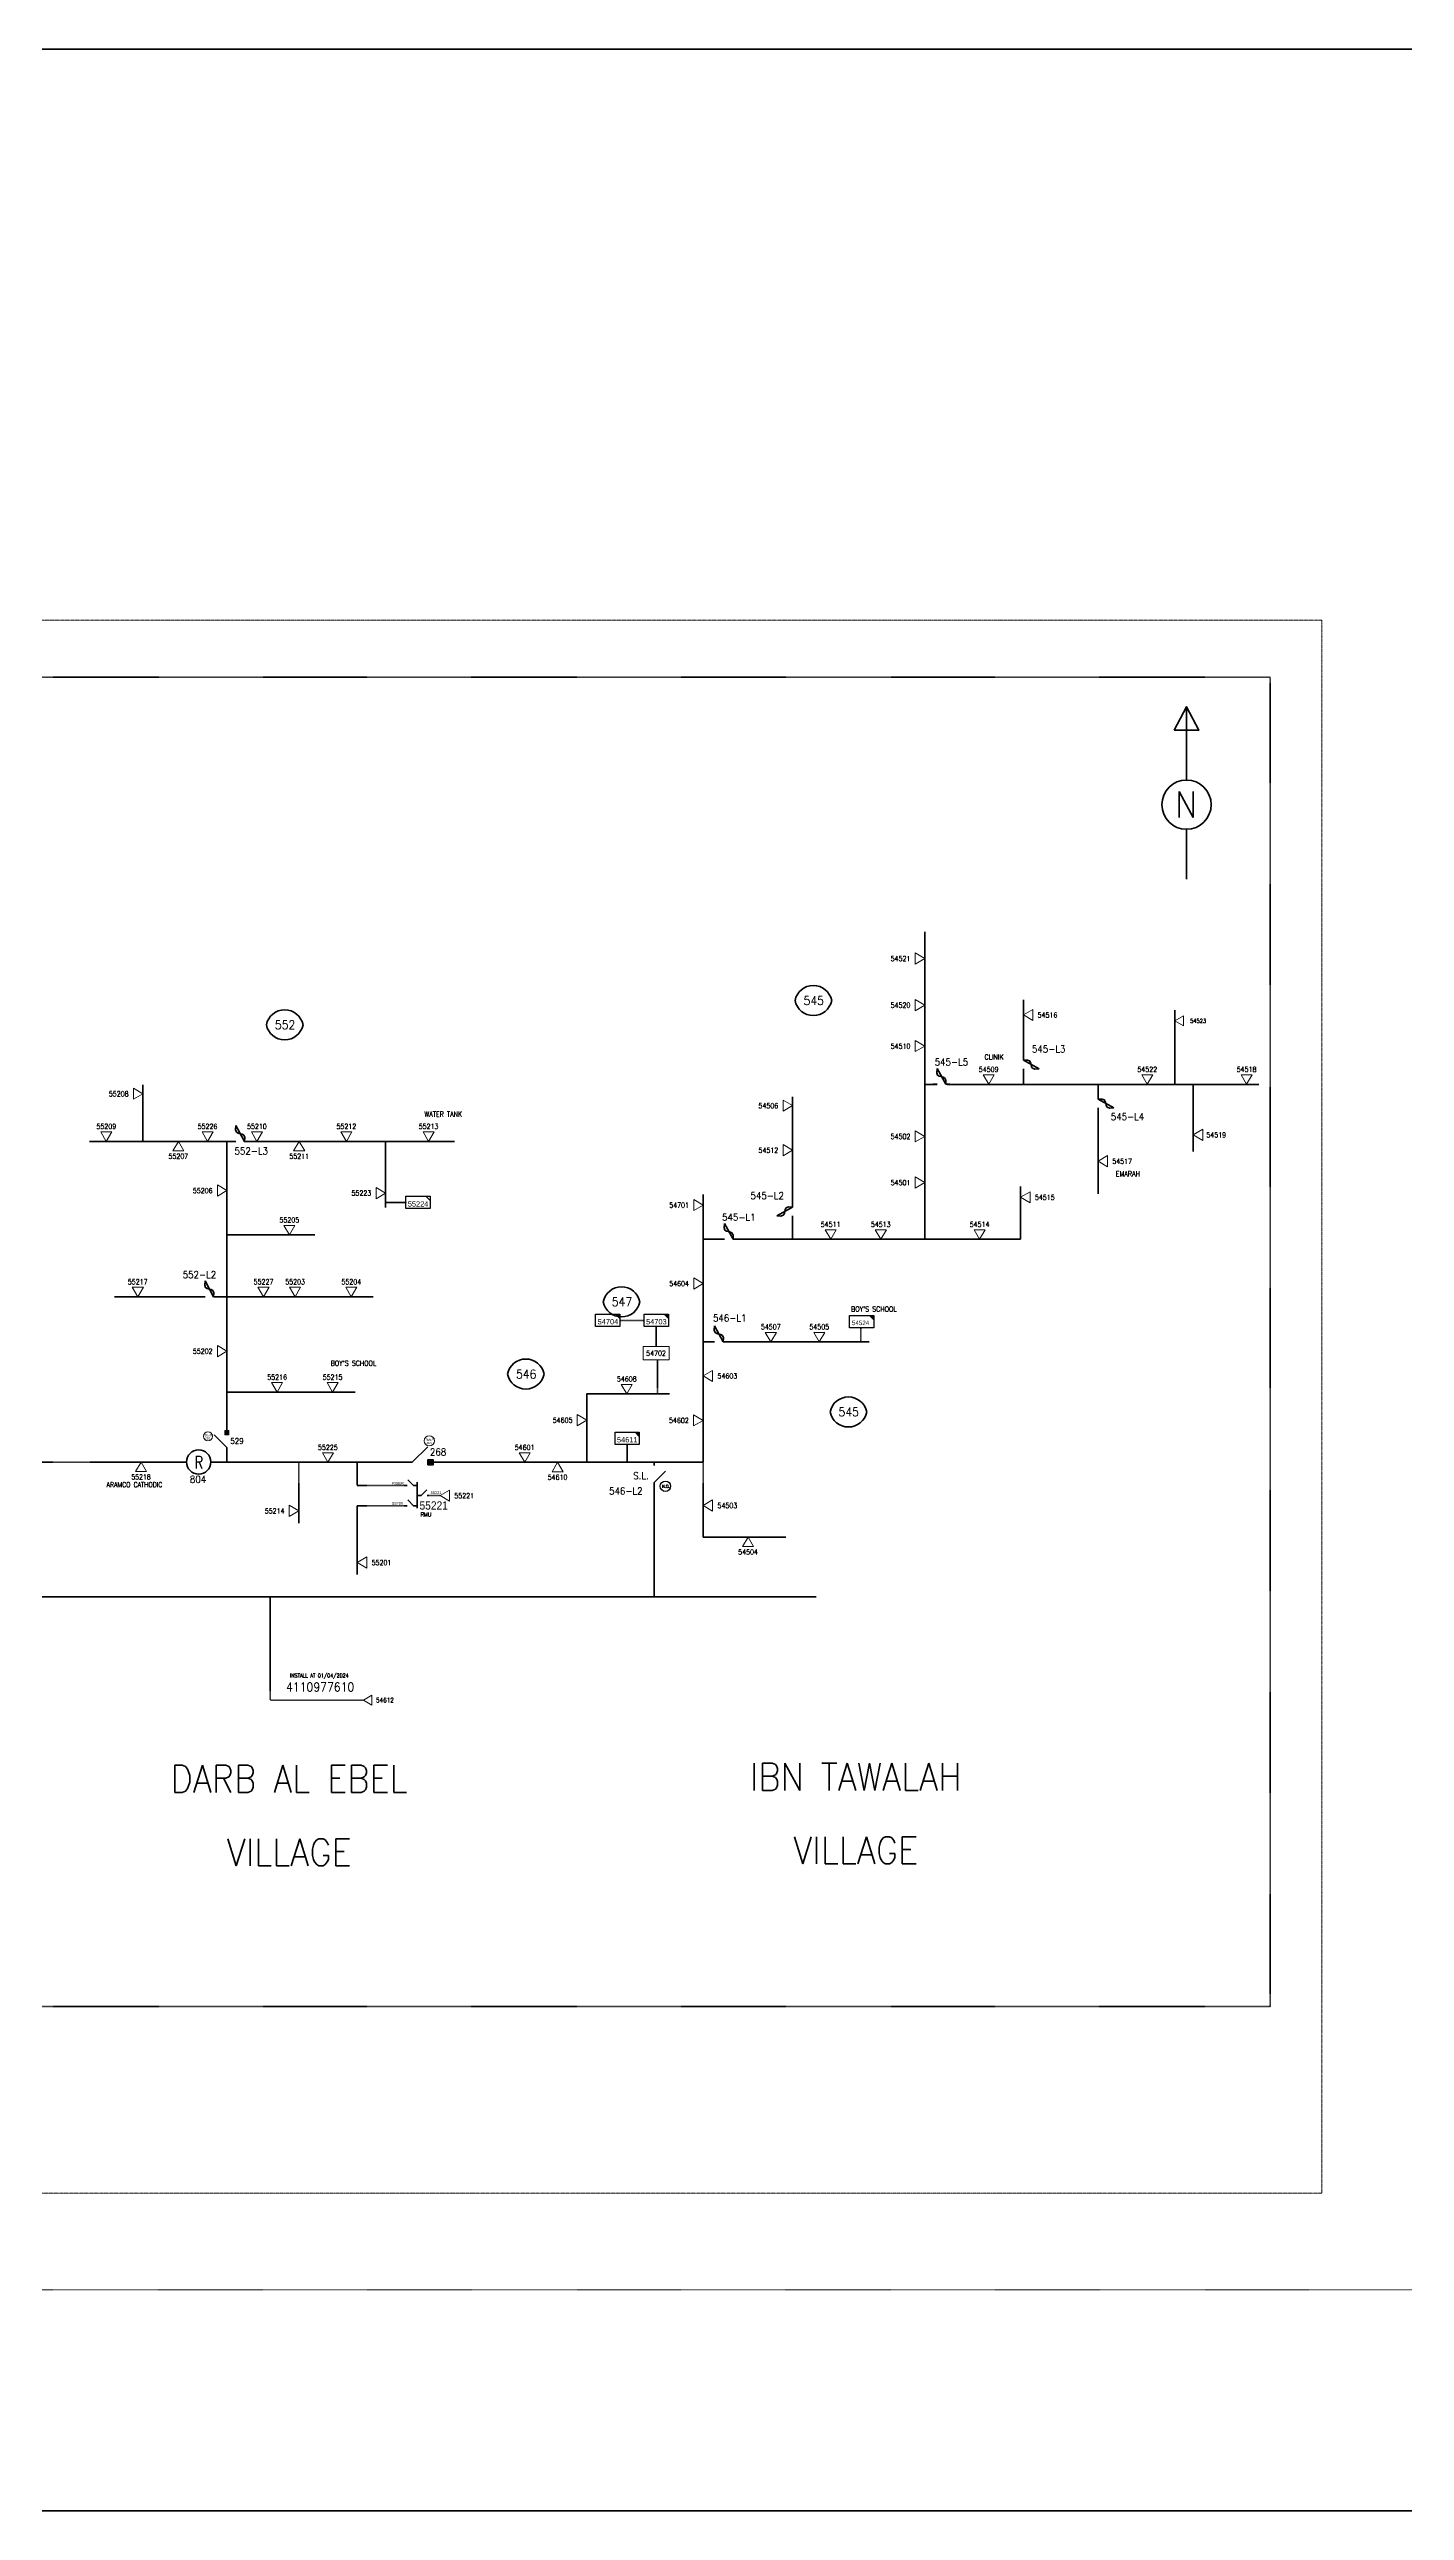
# Model space of a CAD drawing. Header units: metres. Extents: x 65984 to 144644, y -19036 to 23726.
# Drawn here: x 135682 to 137580, y 19389 to 22835 of the extents above; entities that cross this region are included whole.
import ezdxf
from ezdxf.enums import TextEntityAlignment as Align

# ---------------------------------------------------------------- set-up
doc = ezdxf.new("R2010")
doc.units = ezdxf.units.M
doc.header["$MEASUREMENT"] = 0
doc.linetypes.add('DGN Style 3', pattern=[0.013877, 0, -0.013877])
doc.linetypes.add('DGN Style 7', pattern=[2, 0.9, -0.4, 0.3, -0.4])
doc.layers.get('0').update_dxf_attribs({"color": 95, "lineweight": 40})
for name, color, linetype, lineweight in [('ABS', 7, 'Continuous', 40), ('d_eos', 111, 'Continuous', 40), ('d_eos no', 121, 'Continuous', 40), ('d_fco text', 95, 'Continuous', 40), ('d_switch', 95, 'Continuous', 40), ('d_tf no', 6, 'Continuous', 40), ('d_ug cable', 95, 'Continuous', 40), ('d_village name', 7, 'Continuous', 40), ('EXI TRANS 3PH', 7, 'Continuous', 0), ('FDR  2  05', 154, 'Continuous', 40), ('FDR  2  17', 98, 'Continuous', 40), ('FDR  2  19', 172, 'Continuous', 40), ('FDR  3  01', 30, 'Continuous', 40), ('FDR  3  06', 59, 'Continuous', 40), ('FUSE CUT OUT', 2, 'Continuous', 40), ('Level 37', 7, 'Continuous', 0), ('O H MAIN FEEDER', 4, 'Continuous', 100), ('RMU', 30, 'Continuous', 120), ('SW N O', 114, 'Continuous', 30)]:
    doc.layers.add(name, color=color, linetype=linetype, lineweight=lineweight)
doc.styles.add('NASKHF', font='naskhf.shx', dxfattribs={"height": 8})
doc.styles.add('Style-Arial', font='arial.ttf')
doc.styles.add('Style-ENGINEERING', font='ENGINEERING.shx')
doc.styles.add('Style-msdefault', font='msdefault.shx')
doc.styles.add('Style-STANDARD', font='STANDARD.shx')

# ---------------------------------------------------------------- blocks, each defined once
blk = doc.blocks.new('*U650')
at = {"layer": 'RMU', "color": 6, "linetype": 'Continuous', "lineweight": 40, "extrusion": (0, 0, -1)}
blk.add_circle((0, 0.6), 28.4, dxfattribs=at)
at = {"layer": 'RMU', "color": 6, "linetype": 'Continuous', "lineweight": 40, "extrusion": (0, 0, -1), "insert": (-0.4, -0.3), "char_height": 28.75, "attachment_point": 5, "text_direction": (-1, 0, 0), "style": 'Style-STANDARD'}
blk.add_mtext('\\H1x;\\W0.870978;R', dxfattribs=at)
blk = doc.blocks.new('FCO')
at = {"color": 0, "linetype": 'ByBlock', "lineweight": -2}
for p, q in [((-5, 0), (-3.75, 0)), ((-1.25, 0), (-3.75, 2.5)), ((-1.25, 0), (0, 0))]:
    blk.add_line(p, q, dxfattribs=at)
blk = doc.blocks.new('FUSE_1')
at = {"layer": 'FUSE CUT OUT', "color": 2, "linetype": 'Continuous'}
blk.add_open_spline([(-3.75, 2.5), (-4.55, 0.25), (-0.55, 2.15), (-1.25, 0)], degree=3, dxfattribs=at)
at = {"layer": 'FUSE CUT OUT', "color": 2, "linetype": 'Continuous', "zscale": 1.895266257040903}
blk.add_blockref('FCO', (0, 0), dxfattribs=at)
blk = doc.blocks.new('FUSE_2')
at = {"layer": 'FUSE CUT OUT', "color": 2, "linetype": 'Continuous'}
blk.add_open_spline([(-3.75, 2.5), (-4.55, 0.25), (-0.55, 2.15), (-1.25, 0)], degree=3, dxfattribs=at)
at = {"layer": 'FUSE CUT OUT', "color": 2, "linetype": 'Continuous', "extrusion": (0, 0, -1), "yscale": -1, "zscale": 1.895266257040903, "rotation": 180}
blk.add_blockref('FCO', (0, 0), dxfattribs=at)
blk = doc.blocks.new('*U652')
at = {"layer": 'FDR  2  05', "color": 94, "linetype": 'Continuous', "lineweight": 53}
for centre, start, end in [((0, -21), 11.6916, 168.3084), ((0, 21), 191.6916, 348.3084)]:
    blk.add_arc(centre, 106, start, end, dxfattribs=at)
blk = doc.blocks.new('SS_1_1')
at = {"layer": 'd_village name', "color": 0, "linetype": 'ByBlock', "lineweight": -2, "ltscale": 500, "flags": 128}
blk.add_lwpolyline([(3475, 2125), (5225, 2125), (5225, 375)], close=True, dxfattribs=at)
at = {"layer": 'd_village name', "color": 0, "linetype": 'ByBlock', "lineweight": -2, "ltscale": 500, "extrusion": (0, 0, -1)}
blk.add_solid([(-3475, 2125), (-5225, 2125), (-5225, 375)], dxfattribs=at)
at = {"layer": 'd_village name', "color": 0, "linetype": 'ByBlock', "lineweight": -2, "ltscale": 500}
blk.add_3dface([(-4775, 2125), (5225, 2125), (5225, -2875), (-4775, -2875)], dxfattribs=at)
blk = doc.blocks.new('TF_8')
at = {"color": 0, "linetype": 'ByBlock', "lineweight": -2}
blk.add_line((6.3, 4.95), (9.9, 1.35), dxfattribs=at)
blk.add_3dface([(-10.1, 4.95), (9.9, 4.95), (9.9, -5.05), (-10.1, -5.05)], dxfattribs=at)
blk = doc.blocks.new('*U645')
at = {"layer": 'ABS', "color": 7, "linetype": 'Continuous'}
for q in [(-18.2, 26.5), (18.2, -26.5)]:
    blk.add_line((18.2, -9.9), q, dxfattribs=at)
blk = doc.blocks.new('ABS2')
at = {"color": 0, "linetype": 'ByBlock', "lineweight": -2}
for q in [(-59.8, 87), (0, 0)]:
    blk.add_line((0, 27.2), q, dxfattribs=at)
at = {"color": 0, "linetype": 'ByBlock', "lineweight": -2, "flags": 128}
for points in [[(10, 87.2), (-10, 87.2), (-10, 107.2), (10, 107.2)], [(7.6, 99.3), (7.6, 99.3), (7.6, 99.3), (7.6, 99.3)]]:
    blk.add_lwpolyline(points, close=True, dxfattribs=at)
at = {"color": 0, "linetype": 'ByBlock', "lineweight": -2}
for points in [[(10, 87.2), (-10, 87.2), (10, 107.2), (-10, 107.2)], [(7.6, 99.3), (7.6, 99.3), (7.6, 99.3)]]:
    blk.add_solid(points, dxfattribs=at)
blk = doc.blocks.new('TRA1_3')
at = {"layer": 'EXI TRANS 3PH', "color": 1, "linetype": 'Continuous', "lineweight": 0, "extrusion": (0, 0, -1), "flags": 128}
blk.add_lwpolyline([(-10, -17), (0, 0), (10, -17)], close=True, dxfattribs=at)
blk = doc.blocks.new('TRA1_2')
at = {"layer": 'EXI TRANS 3PH', "color": 1, "linetype": 'Continuous', "lineweight": 0, "xscale": 1.000046566207833, "yscale": 1.000046566207833, "zscale": 1.000046566207833, "rotation": 180}
blk.add_blockref('TRA1_3', (0, 0), dxfattribs=at)
blk = doc.blocks.new('*U1472')
at = {"layer": 'FDR  2  05', "color": 94, "linetype": 'Continuous', "lineweight": 53}
for p, q in [((0, 58), (0, 385)), ((0, -163), (0, -385))]:
    blk.add_line(p, q, dxfattribs=at)
at = {"layer": 'FDR  2  05', "color": 94, "linetype": 'Continuous', "lineweight": 53, "flags": 128}
blk.add_lwpolyline([(-55, 281), (0, 385), (55, 281)], close=True, dxfattribs=at)
at = {"layer": 'FDR  2  05', "color": 94, "linetype": 'Continuous', "lineweight": 53}
blk.add_circle((0, -52), 110, dxfattribs=at)
at = {"layer": 'FDR  3  01', "color": 121, "linetype": 'Continuous', "lineweight": 40, "style": 'Style-STANDARD'}
blk.add_text('N', height=116, dxfattribs=at).set_placement((-2, -52), align=Align.MIDDLE_CENTER)
blk = doc.blocks.new('*U3976')
at = {"layer": 'SW N O', "color": 3, "ltscale": 0.426762}
blk.add_circle((0, 0), 16.8, dxfattribs=at)
at = {"layer": 'SW N O', "color": 3, "style": 'Style-STANDARD'}
blk.add_text('N.O.', height=9.6, dxfattribs=at).set_placement((1.7, -0.2), align=Align.MIDDLE_CENTER)

msp = doc.modelspace()

# ---------------------------------------------------------------- linework, layer by layer
at = {"layer": 'd_eos', "color": 7, "linetype": 'Continuous', "lineweight": 211, "ltscale": 0.758015}
for p, q in [((136182.9, 20824.5), (136179.6, 20824.5)), ((136191.6, 20824.5), (136183.7, 20832.6)), ((136197, 20824.5), (136191.6, 20824.5)), ((136197, 20792.7), (136197, 20829)), ((136197, 20810.4), (136202.4, 20810.4)), ((136202.4, 20810.4), (136210.3, 20818.5)), ((136211, 20810.4), (136214.3, 20810.4)), ((136182.9, 20796.2), (136179.6, 20796.2)), ((136191.6, 20796.2), (136183.7, 20804.4)), ((136197, 20796.2), (136191.6, 20796.2))]:
    msp.add_line(p, q, dxfattribs=at)
at = {"layer": 'd_ug cable', "color": 194, "linetype": 'DGN Style 3', "lineweight": 100}
msp.add_line((136491, 20857), (136491, 20882), dxfattribs=at)
at = {"layer": 'd_ug cable', "color": 1, "linetype": 'DGN Style 3', "lineweight": 0}
msp.add_line((107924.2, 19698.6), (144357.5, 19698.7), dxfattribs=at)
at = {"layer": 'd_ug cable', "color": 1, "linetype": 'DGN Style 3', "lineweight": 100, "flags": 128}
msp.add_lwpolyline([(135332.9, 20095.2), (137391.2, 20095.2), (137391.2, 21955.9), (135332.9, 21955.9)], close=True, dxfattribs=at)
msp.add_lwpolyline([(136818.4, 21045.5), (136818.4, 21025.7)], dxfattribs=at)
at = {"layer": 'd_ug cable', "color": 2, "linetype": 'Continuous', "lineweight": 13}
for centre, radius in [((135904, 20893.4), 6.43), ((136213.9, 20887), 7.15)]:
    msp.add_circle(centre, radius, dxfattribs=at)
at = {"layer": 'FDR  2  05', "color": 94, "linetype": 'Continuous', "lineweight": 53}
for p, q in [((136907.6, 21168.8), (136907.6, 21599.3)), ((137045.8, 21424), (137045.8, 21504.1)), ((137257.9, 21489.7), (137257.9, 21386.3)), ((137045.8, 21386), (137045.8, 21401.9)), ((135812.8, 21306.2), (135812.8, 21385.4)), ((136722.5, 21219.2), (136722.5, 21368.7)), ((136907.6, 21386), (136925.2, 21386)), ((136939.3, 21386), (137375.5, 21386)), ((137150.3, 21386), (137150.3, 21369.8)), ((137283.7, 21386), (137283.7, 21291.8)), ((137150.3, 21347.6), (137150.3, 21232.7)), ((136152.6, 21306.2), (136152.6, 21213.5)), ((136722.5, 21169.1), (136722.5, 21197.3)), ((135930.1, 21175.4), (136053.4, 21175.4)), ((135894.9, 21088.7), (135773.1, 21088.7)), ((136135.3, 21088.7), (135916.7, 21088.7)), ((136597.5, 21025.7), (136608.8, 21025.7)), ((136630.7, 21025.7), (136829.9, 21025.7)), ((135930.1, 20955.4), (136109.9, 20955.4)), ((136528.9, 20857), (136528.9, 20852.3)), ((136031, 20826.7), (136031, 20771.7)), ((136528.9, 20824.1), (136528.9, 20668.9)), ((136113.1, 20796.2), (136113.1, 20700.1))]:
    msp.add_line(p, q, dxfattribs=at)
at = {"layer": 'FDR  2  05', "color": 94, "linetype": 'Continuous', "lineweight": 53, "flags": 128}
msp.add_lwpolyline([(136434.4, 20857), (136434.4, 20952.8), (136550.2, 20952.8)], dxfattribs=at)
at = {"layer": 'FDR  2  17', "color": 7, "linetype": 'Continuous', "lineweight": 0, "flags": 128}
msp.add_lwpolyline([(136550, 21019.3), (136513.6, 21019.3), (136513.6, 21000.4), (136550, 21000.4)], close=True, dxfattribs=at)
at = {"layer": 'FDR  2  19', "color": 1, "linetype": 'DGN Style 3', "lineweight": 120}
for p, q in [((136180.9, 21220.8), (136152.6, 21220.8)), ((136480.9, 21055.7), (136514.7, 21055.7)), ((136531.8, 21019.3), (136531.8, 21047.2)), ((136533.6, 20952.3), (136533.6, 21000.4)), ((135579.2, 20857), (135740, 20857)), ((136031, 20857), (136031, 20826.7)), ((136597.5, 20857), (136597.5, 20826.7)), ((135991.3, 20524), (135991.3, 20668.7)), ((136121.7, 20523.9), (135991.4, 20523.9))]:
    msp.add_line(p, q, dxfattribs=at)
at = {"layer": 'FDR  2  19', "color": 1, "linetype": 'DGN Style 3', "lineweight": 53}
for p, q in [((136214.3, 20810.4), (136229, 20810.4)), ((136179.6, 20796.2), (136113.1, 20796.2))]:
    msp.add_line(p, q, dxfattribs=at)
at = {"layer": 'FDR  2  19', "color": 1, "linetype": 'DGN Style 3', "lineweight": 53, "flags": 128}
msp.add_lwpolyline([(136179.6, 20824.5), (136113.1, 20824.5), (136113.1, 20857)], dxfattribs=at)
at = {"layer": 'FDR  2  19', "color": 1, "linetype": 'DGN Style 3', "lineweight": 120}
msp.add_point((136180.9, 21220.8), dxfattribs=at)
at = {"layer": 'FDR  3  06', "color": 131, "linetype": 'DGN Style 7', "lineweight": 0, "flags": 128}
msp.add_lwpolyline([(133802.1, 22035.7), (137463.9, 22035.7), (137463.9, 19833.8), (133802.1, 19833.8)], close=True, dxfattribs=at)
at = {"layer": 'O H MAIN FEEDER', "lineweight": 200, "ltscale": 0.426762}
for p, q in [((135941.1, 21306.2), (135738, 21306.2)), ((135930.4, 20899.1), (135930.4, 21306.2)), ((136249, 21306.2), (135954.5, 21306.2)), ((136597.5, 21231.8), (136597.5, 20857)), ((137042, 21169.1), (137042, 21243)), ((136597.5, 21169.1), (136622.8, 21169.1)), ((136644.5, 21169.1), (137042, 21169.1)), ((135740, 20857), (135874, 20857)), ((135907.9, 20857), (136182.7, 20857)), ((135930.4, 20857), (135930.4, 20877.7)), ((136218, 20857), (136597.5, 20857)), ((136597.5, 20826.7), (136597.5, 20752.3)), ((136597.5, 20752.3), (136713.3, 20752.3)), ((135643.2, 20668.9), (136755.6, 20668.9))]:
    msp.add_line(p, q, dxfattribs=at)
at = {"layer": 'O H MAIN FEEDER', "color": 140, "lineweight": 211, "ltscale": 0.498271, "flags": 128}
msp.add_lwpolyline([(106943.9, 22834.8), (144644.1, 22834.8), (144644.1, 19389.5), (106943.9, 19389.5)], close=True, dxfattribs=at)

# ---------------------------------------------------------------- block references
at = {"color": 7, "linetype": 'Continuous', "lineweight": 30, "ltscale": 0.779687, "xscale": 1.707655016316121, "yscale": 1.707655016316121, "zscale": 0.4066434595240023, "rotation": 359.9999999999999}
msp.add_blockref('TF_8', (136198.1, 21220.9), dxfattribs=at)
at = {"color": 1, "linetype": 'Continuous', "lineweight": 30, "ltscale": 0.779687, "xscale": 0.00340367320772239, "yscale": 0.00340367320772239, "zscale": 0.002441080165275587}
for p in [(136463.1, 21057), (136531, 21057), (136818.4, 21055.2), (136490.2, 20891.8)]:
    msp.add_blockref('SS_1_1', p, dxfattribs=at)
at = {"layer": 'ABS', "color": 2, "linetype": 'Continuous', "lineweight": 13, "xscale": 0.2950149509728608, "yscale": 0.2950149509728608, "zscale": 0.1475074754864304, "rotation": 359.9999999999999}
msp.add_blockref('ABS2', (135930.4, 20869.7), dxfattribs=at)
at = {"layer": 'ABS', "color": 2, "linetype": 'Continuous', "xscale": 0.3642159888553838, "yscale": 0.3642159888553838, "zscale": 0.1821079944276919, "rotation": 270}
msp.add_blockref('ABS2', (136180.1, 20857), dxfattribs=at)
at = {"layer": 'ABS', "color": 7, "linetype": 'Continuous', "extrusion": (0, 0, -1), "xscale": 0.4267622666565712, "yscale": 0.4267622666565712, "zscale": 0.4267622666565712}
msp.add_blockref('*U645', (-136536.7, 20833.1), dxfattribs=at)
at = {"layer": 'EXI TRANS 3PH', "color": 1, "linetype": 'Continuous', "lineweight": 0, "extrusion": (0, 0, -1)}
for p, xscale, yscale, zscale, rotation in [((-136907.6, 21562.1), 0.7767073253149598, 0.7767073253149598, 0.7767073253149598, 270.0000000000001), ((-136907.6, 21496.9), 0.7767073253149598, 0.7767073253149598, 0.7767073253149598, 270.0000000000001), ((-136907.6, 21439.6), 0.7767073253149598, 0.7767073253149598, 0.7767073253149598, 270.0000000000001), ((-135812.8, 21372.9), 0.7767073253149598, 0.7767073253149598, 0.7767073253149598, 270.0000000000001), ((-136722.5, 21356.3), 0.7767073253149598, 0.7767073253149598, 0.7767073253149598, 270.0000000000001), ((-135862.5, 21306.2), 0.7767073253149598, 0.7767073253149598, 0.7767073253149598, 180.0000000000001), ((-136031.7, 21306.2), 0.7767073253149598, 0.7767073253149598, 0.7767073253149598, 180.0000000000001), ((-136722.5, 21293.9), 0.7767073253149598, 0.7767073253149598, 0.7767073253149598, 270.0000000000001), ((-136907.6, 21313.1), 0.7767073253149598, 0.7767073253149598, 0.7767073253149598, 270.0000000000001), ((-135930.4, 21237.4), 0.7767073253149598, 0.7767073253149598, 0.7767073253149598, 270.0000000000001), ((-136597.5, 21217.1), 0.7767073253149598, 0.7767073253149598, 0.7767073253149598, 270.0000000000001), ((-136907.6, 21248.6), 0.7767073253149598, 0.7767073253149598, 0.7767073253149598, 270.0000000000001), ((-136597.5, 21107.3), 0.7767073253149598, 0.7767073253149598, 0.7767073253149598, 270.0000000000001), ((-135930.4, 21012.6), 0.7767073253149598, 0.7767073253149598, 0.7767073253149598, 270.0000000000001), ((-136434.4, 20916), 0.7767073253149598, 0.7767073253149598, 0.7767073253149598, 270.0000000000001), ((-136597.2, 20915.7), 0.7767073253149598, 0.7767073253149598, 0.7767073253149598, 270.0000000000001), ((-135810.2, 20857), 0.7611731788086602, 0.7611731788086602, 0.7611731788086602, 180.0000000000001), ((-136393.5, 20857), 0.7767073253149598, 0.7767073253149598, 0.7767073253149598, 180.0000000000002), ((-136031, 20789.1), 0.7767073253149598, 0.7767073253149598, 0.7767073253149598, 270.0000000000001), ((-136660.3, 20752.3), 0.7767073253149598, 0.7767073253149598, 0.7767073253149598, 180.0000000000001), ((-136121.6, 20523.9), 0.6990365927834639, 0.6990365927834639, 0.6990365927834639, 90.00000000000007)]:
    msp.add_blockref('TRA1_2', p, dxfattribs=dict(at, xscale=xscale, yscale=yscale, zscale=zscale, rotation=rotation))
at = {"layer": 'EXI TRANS 3PH', "color": 1, "linetype": 'Continuous', "lineweight": 0}
for p, xscale, yscale, zscale, rotation in [((137045.8, 21483.2), 0.7767073253149598, 0.7767073253149598, 0.7767073253149598, 270.0000000000001), ((137258, 21474.8), 0.6990365927834639, 0.6990365927834639, 0.6990365927834639, 270.0000000000001), ((137283.7, 21315.4), 0.7767073253149598, 0.7767073253149598, 0.7767073253149598, 270.0000000000001), ((137150.3, 21278.5), 0.7767073253149598, 0.7767073253149598, 0.7767073253149598, 270.0000000000001), ((136152.6, 21233.7), 0.7767073253149598, 0.7767073253149598, 0.7767073253149598, 90.00000000000006), ((137042, 21227.9), 0.7767073253149598, 0.7767073253149598, 0.7767073253149598, 270.0000000000001), ((136597.5, 20977.9), 0.7767073253149598, 0.7767073253149598, 0.7767073253149598, 270.0000000000001), ((136229, 20810.4), 0.7767073253149598, 0.7767073253149598, 0.7767073253149598, 270.0000000000001), ((136597.5, 20796.6), 0.7767073253149598, 0.7767073253149598, 0.7767073253149598, 270.0000000000001), ((136113.1, 20716.7), 0.7767073253149598, 0.7767073253149598, 0.7767073253149598, 270.0000000000001)]:
    msp.add_blockref('TRA1_2', p, dxfattribs=dict(at, xscale=xscale, yscale=yscale, zscale=zscale, rotation=rotation))
at = {"layer": 'EXI TRANS 3PH', "color": 1, "linetype": 'Continuous', "lineweight": 0, "xscale": 0.7767073253149598, "yscale": 0.7767073253149598, "zscale": 0.7767073253149598}
for p in [(136997.2, 21386.1), (137219.3, 21386.1), (137358.4, 21386.1), (135761.6, 21306.2), (135903.4, 21306.2), (135972.5, 21306.2), (136097.8, 21306.2), (136213, 21306.2), (136018, 21175.4), (136776, 21169.1), (136846.2, 21169.1), (136984.5, 21169.1), (135805.7, 21088.7), (135981.7, 21088.7), (136026, 21088.7), (136104.7, 21088.7), (136692.2, 21025.7), (136760, 21025.7), (136000.8, 20955.4), (136078.5, 20955.4), (136490.4, 20952.8), (136071.9, 20857), (136347.5, 20857)]:
    msp.add_blockref('TRA1_2', p, dxfattribs=at)
at = {"layer": 'FDR  2  05', "color": 94, "linetype": 'Continuous', "lineweight": 53}
for name, p, xscale, yscale, zscale in [('*U1472', (137274.3, 21793.8), 0.313709481443989, 0.313709481443989, 0.313709481443989), ('*U652', (136751.7, 21503.3), 0.2473375512809987, 0.2473375512809987, 0.2473375512809987), ('*U652', (136011.4, 21469.3), 0.2473375512809987, 0.2473375512809987, 0.2473375512809987), ('*U652', (136483.1, 21081.5), 0.2473375512809987, 0.2473375512809987, 0.2473375512809987), ('*U652', (136349, 20980.5), 0.2473375512809987, 0.2473375512809987, 0.2473375512809987), ('*U652', (136800.8, 20927.5), 0.2473375512809987, 0.2473375512809987, 0.2473375512809987)]:
    msp.add_blockref(name, p, dxfattribs=dict(at, xscale=xscale, yscale=yscale, zscale=zscale))
at = {"layer": 'FUSE CUT OUT', "color": 2, "linetype": 'Continuous', "xscale": 4.791271511060261, "yscale": 8.863361694720206, "zscale": 4.791271511060261}
for p, rotation in [((136943, 21386.1), 359.9999999999999), ((135961.1, 21306.2), 359.9999999999999), ((136645.2, 21169.1), 359.9999999999999), ((136722.5, 21220.1), 89.99999999999999), ((135917.9, 21088.7), 359.9999999999999), ((136631.4, 21025.7), 359.9999999999999)]:
    msp.add_blockref('FUSE_1', p, dxfattribs=dict(at, rotation=rotation))
at = {"layer": 'FUSE CUT OUT', "color": 2, "linetype": 'Continuous', "extrusion": (0, 0, -1), "xscale": 4.791271511060261, "yscale": 8.863361694720206, "zscale": 4.791271511060261, "rotation": 89.99999999999999}
for p in [(-137045.8, 21425.7), (-137150.3, 21371.2)]:
    msp.add_blockref('FUSE_2', p, dxfattribs=at)
at = {"layer": 'RMU', "color": 6, "linetype": 'Continuous', "lineweight": 40, "extrusion": (0, 0, -1), "xscale": 0.5974671733191989, "yscale": 0.5974671733191989, "zscale": 0.5974671733191989}
msp.add_blockref('*U650', (-135890.9, 20857.1), dxfattribs=at)
at = {"layer": 'SW N O', "color": 3, "xscale": 0.4361807094930465, "yscale": 0.4361807094930465, "zscale": 0.4361807094930465, "rotation": 359.9999999999999}
msp.add_blockref('*U3976', (136544.5, 20823.5), dxfattribs=at)

# ---------------------------------------------------------------- texts
at = {"layer": 'd_eos no', "color": 7, "linetype": 'Continuous', "lineweight": 140, "style": 'Style-Arial', "width": 0.88}
msp.add_text('55221', height=11.63, dxfattribs=at).set_placement((136200.2, 20802.4), align=Align.TOP_LEFT)
at = {"layer": 'd_fco text', "color": 1, "linetype": 'Continuous', "lineweight": 13, "ltscale": 0.944393, "insert": (135899.2, 20889.2), "char_height": 2.543, "attachment_point": 7, "rotation": 359.9662, "style": 'NASKHF'}
msp.add_mtext('\\Fmsdefault;\\H1x;\\W0.82;SMART\\P ABS', dxfattribs=at)
at = {"layer": 'd_fco text', "color": 1, "linetype": 'Continuous', "lineweight": 13, "ltscale": 1.049326, "insert": (136208.8, 20882.4), "char_height": 2.826, "attachment_point": 7, "rotation": 359.9662, "style": 'NASKHF'}
msp.add_mtext('\\Fmsdefault;\\H1x;\\W0.82;SMART\\P ABS', dxfattribs=at)
at = {"layer": 'd_switch', "color": 7, "linetype": 'Continuous', "lineweight": 30, "style": 'Style-ENGINEERING', "width": 0.857143}
msp.add_text('RISER', height=3.99, rotation=0.0075, dxfattribs=at).set_placement((136161.6, 20829.6), align=Align.TOP_LEFT)
msp.add_text('55221', height=3.99, rotation=0.0075, dxfattribs=at).set_placement((136231, 20816.5), align=Align.TOP_RIGHT)
msp.add_text('55201', height=3.99, dxfattribs=at).set_placement((136161.9, 20797.5))
at = {"layer": 'd_tf no', "color": 1, "linetype": 'Continuous', "lineweight": 40, "style": 'Style-msdefault', "width": 0.909091}
for s, p in [('55224', (136198.2, 21218.6)), ('54704', (136464.1, 21053.8)), ('54703', (136531.9, 21053.8)), ('54611', (136491.1, 20888.6))]:
    msp.add_text(s, height=7.46, dxfattribs=at).set_placement(p, align=Align.MIDDLE_CENTER)
at = {"layer": 'd_tf no', "color": 6, "linetype": 'Continuous', "lineweight": 40, "style": 'Style-msdefault', "width": 0.945946}
msp.add_text('54524', height=6.31, dxfattribs=at).set_placement((136805.8, 21055.3), align=Align.TOP_LEFT)
at = {"layer": 'FDR  3  01', "color": 121, "linetype": 'Continuous', "lineweight": 40, "style": 'Style-STANDARD'}
for s, p in [('545-L3', (137081.2, 21435.7)), ('545-L5', (136945, 21417.1)), ('545-L4', (137191.6, 21340.9)), ('552-L3', (135964.6, 21292.7)), ('545-L2', (136687.1, 21230)), ('545-L1', (136647.3, 21200.1)), ('552-L2', (135892, 21119.8)), ('546-L1', (136634.6, 21059)), ('804', (135890.1, 20833.1)), ('546-L2', (136489.1, 20816.7)), ('S.L.', (136510.3, 20838.3))]:
    msp.add_text(s, height=9.76, dxfattribs=at).set_placement(p, align=Align.MIDDLE_CENTER)
at = {"layer": 'FDR  3  01', "color": 2, "linetype": 'Continuous', "lineweight": 13, "style": 'Style-STANDARD'}
msp.add_text('529', height=7.91, dxfattribs=at).set_placement((135944.6, 20886.8), align=Align.MIDDLE_CENTER)
at = {"layer": 'FDR  3  01', "color": 2, "linetype": 'Continuous', "lineweight": 40, "style": 'Style-STANDARD'}
msp.add_text('268', height=9.76, dxfattribs=at).set_placement((136226.2, 20871.3), align=Align.MIDDLE_CENTER)
at = {"layer": 'FDR  3  01', "color": 121, "linetype": 'Continuous', "lineweight": 40, "char_height": 37.95, "attachment_point": 5, "line_spacing_factor": 0.812622, "style": 'Style-STANDARD'}
for s, insert in [('DARB AL EBEL \\P\\PVILLAGE', (136017.7, 20362.6)), ('IBN TAWALAH \\P\\PVILLAGE', (136811.1, 20365.4))]:
    msp.add_mtext(s, dxfattribs=dict(at, insert=insert))
at = {"layer": 'Level 37', "color": 7, "linetype": 'Continuous', "lineweight": 53, "style": 'Style-STANDARD', "width": 0.854701}
msp.add_text('RMU', height=5.81, dxfattribs=at).set_placement((136209.3, 20784), align=Align.MIDDLE_CENTER)
at = {"layer": 'RMU', "color": 6, "linetype": 'Continuous', "lineweight": 40, "style": 'Style-STANDARD'}
msp.add_text('54702', height=7.08, rotation=359.9996, dxfattribs=at).set_placement((136531.4, 21009.6), align=Align.MIDDLE_CENTER)
at = {"layer": 'RMU', "color": 6, "linetype": 'Continuous', "lineweight": 40, "attachment_point": 5, "style": 'Style-STANDARD'}
for s, insert, char_height in [('54521', (136873.8, 21562), 7.08), ('545', (136752.3, 21503.3), 12.23), ('54520', (136873.8, 21496.8), 7.08), ('552', (136012, 21469.3), 12.23), ('54516', (137079.6, 21483), 7.08), ('54523', (137290.5, 21474.8), 5.73), ('54510', (136873.8, 21439.4), 7.08), ('54509', (136997.2, 21406.9), 7.08), ('CLINIK', (137004.7, 21424.3), 7.08), ('54522', (137219.3, 21406.9), 7.08), ('54518', (137358.4, 21406.9), 7.08), ('55208', (135779, 21372.7), 7.08), ('55209', (135761.6, 21327.1), 7.08), ('55226', (135903.4, 21327.1), 7.08), ('55210', (135972.5, 21327.1), 7.08), ('55212', (136097.8, 21327.1), 7.08), ('55213', (136212.9, 21327.1), 7.08), ('WATER TANK', (136233.6, 21344.3), 7.08), ('54506', (136688.7, 21356.1), 7.08), ('54512', (136688.7, 21293.8), 7.08), ('54502', (136873.8, 21313), 7.08), ('54519', (137315.8, 21315.3), 7.08), ('55207', (135862.5, 21285.4), 7.08), ('55211', (136031.7, 21285.4), 7.08), ('54517', (137184.1, 21278.4), 7.08), ('EMARAH', (137192.1, 21260.8), 7.08), ('55206', (135896.6, 21237.2), 7.08), ('55223', (136118.8, 21233.8), 7.08), ('54501', (136873.8, 21248.4), 7.08), ('54515', (137075.8, 21227.8), 7.08), ('55205', (136017.9, 21196.2), 7.08), ('54701', (136563.7, 21216.9), 7.08), ('54511', (136775.9, 21189.9), 7.08), ('54513', (136846.1, 21189.9), 7.08), ('54514', (136984.5, 21189.9), 7.08), ('55217', (135805.6, 21109.6), 7.08), ('55227', (135981.7, 21109.6), 7.08), ('55203', (136026, 21109.6), 7.08), ('55204', (136104.7, 21109.6), 7.08), ('547', (136483.7, 21081.6), 12.23), ('54604', (136563.7, 21107.1), 7.08), ("BOY'S SCHOOL\\P", (136836.5, 21071.4), 7.08), ('54507', (136692.1, 21046.6), 7.08), ('54505', (136760, 21046.6), 7.08), ('55202', (135896.6, 21012.5), 7.08), ("BOY'S SCHOOL\\P", (136107.7, 20995.7), 7.08), ('546', (136349.6, 20980.5), 12.23), ('55216', (136000.8, 20976.2), 7.08), ('55215', (136078.5, 20976.2), 7.08), ('54608', (136490.4, 20973.6), 7.08), ('54603', (136631.3, 20977.8), 7.08), ('54605', (136400.6, 20915.9), 7.08), ('54602', (136563.4, 20915.6), 7.08), ('545', (136801.3, 20927.5), 12.23), ('55225', (136071.8, 20877.8), 7.08), ('54601', (136347.4, 20877.8), 7.08), ('ARAMCO CATHODIC', (135801, 20825.7), 6.938), ('55218', (135810.2, 20836.5), 6.94), ('55221', (136262.8, 20810.2), 7.08), ('54610', (136393.5, 20836.1), 7.08), ('55214', (135997.3, 20788.9), 7.08), ('54503', (136631.3, 20796.5), 7.08), ('55201', (136146.9, 20716.6), 7.08), ('54504', (136660.3, 20731.4), 7.08), ('4110977610', (136061.1, 20542.5), 12.24), ('INSTALL AT 01/04/2024', (136059.9, 20557.6), 5.427), ('54612', (136151.8, 20524), 6.37)]:
    msp.add_mtext(s, dxfattribs=dict(at, insert=insert, char_height=char_height))

doc.saveas('drawing.dxf')
